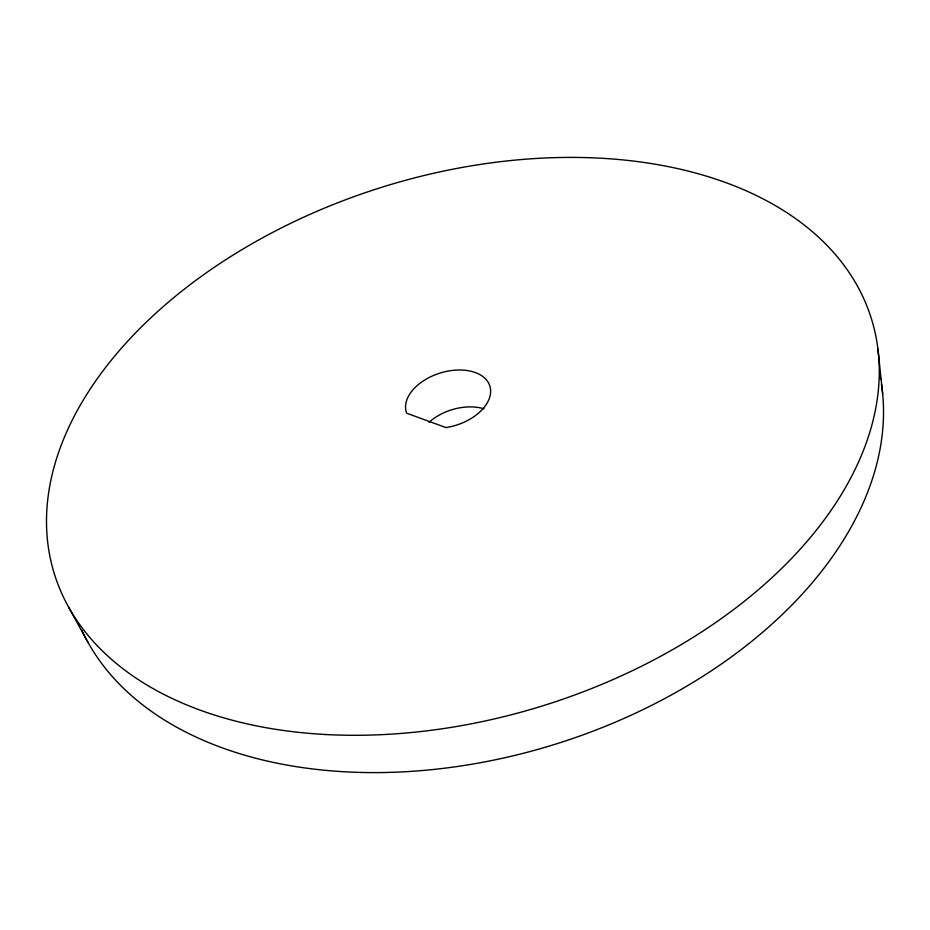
<?xml version="1.0" encoding="UTF-8"?>
<svg xmlns="http://www.w3.org/2000/svg" width="930" height="930" viewBox="0 0 930 930"><rect width="100%" height="100%" fill="white"/><g stroke="black" fill="none" stroke-linecap="round" stroke-linejoin="round"><path stroke-width="1.4" d="M68.657 607.22L88.048 642.49M877.932 349.169L882.686 394.157M429.079 422.29A42.978 27.528 -17.4 0 1 484.007 408.805M880.21 376.894A420.151 273.594 -17.4 0 1 880.663 379.324M881.466 384.218A420.151 273.594 -17.4 0 1 552.943 744.942A420.151 273.594 -17.4 0 1 81.817 630.261M445.935 427.568L406.677 413.222A43.757 27.284 -17.4 0 1 442.262 372.419A43.757 27.284 -17.4 0 1 490.598 390.089A43.757 27.284 -17.4 0 1 445.935 427.568M325.802 734.526A427.986 271.479 -17.4 0 0 871.933 320.466A427.986 271.479 -17.4 0 0 190.917 284.057A427.986 271.479 -17.4 0 0 325.802 734.526"/></g></svg>
